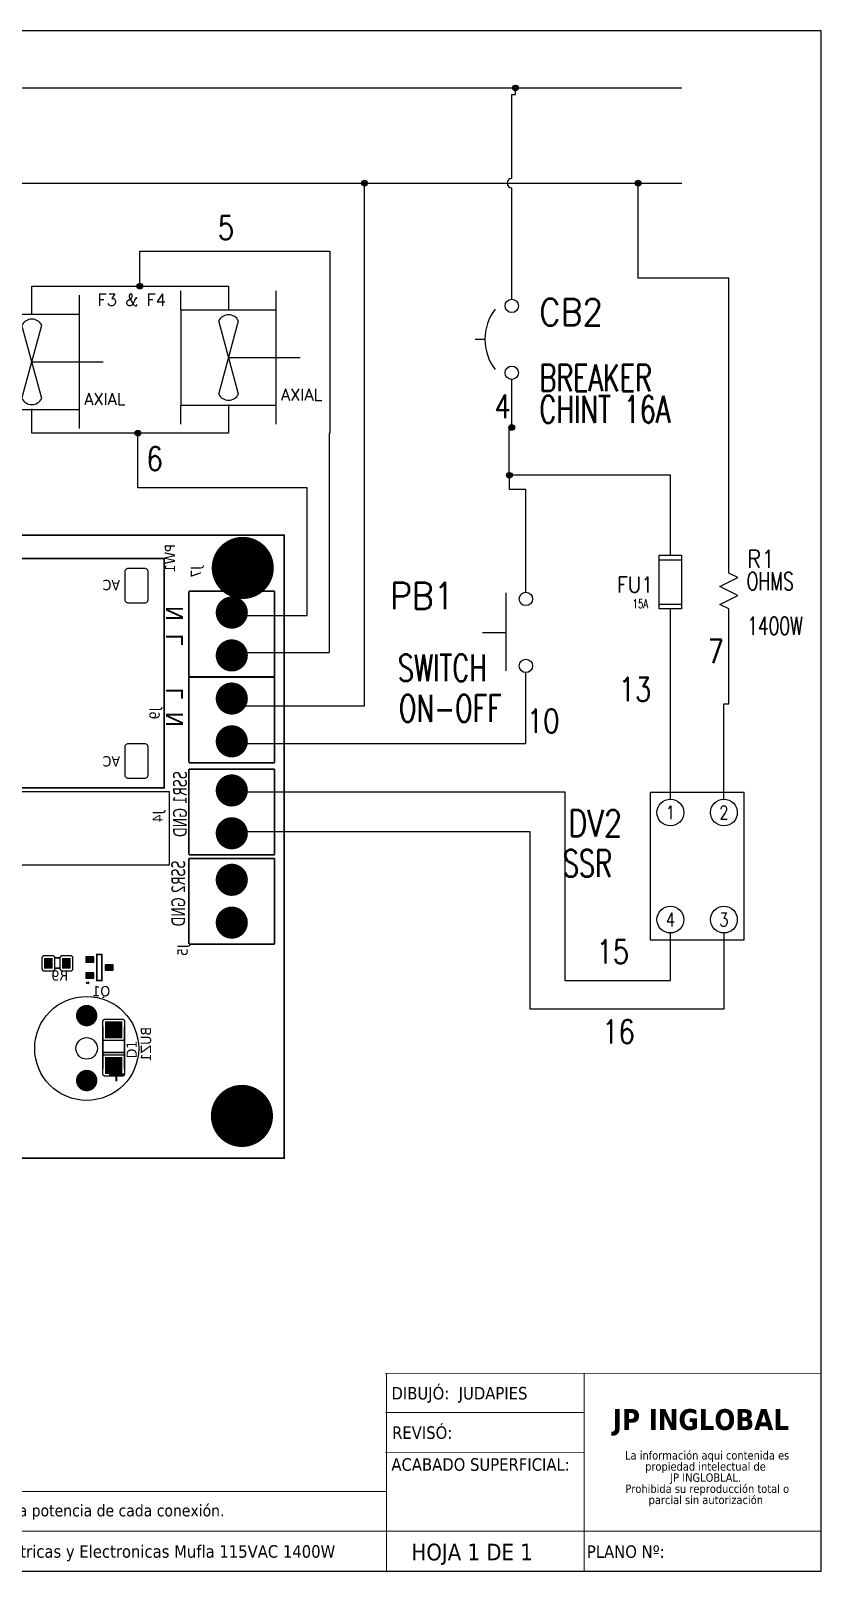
# Model space of a CAD drawing. Header units: millimetres. Extents: x 123.5 to 144.3, y 105.4 to 121.6.
# Drawn here: x 135.96 to 144.26, y 105.39 to 121.59 of the extents above; entities that cross this region are included whole.
import ezdxf
from ezdxf.enums import TextEntityAlignment as Align

# ---------------------------------------------------------------- set-up
doc = ezdxf.new("R2010")
doc.units = ezdxf.units.MM
doc.linetypes.add('CENTERX2', pattern=[20.32, 12.7, -2.54, 2.54, -2.54])
doc.linetypes.add('HIDDEN2', pattern=[0.1875, 0.125, -0.0625])
for name, color, linetype in [('BLK_12AWG', 7, 'Continuous'), ('CONTORNO', 179, 'Continuous'), ('DESC', 250, 'Continuous'), ('MISC', 7, 'Continuous'), ('SYMS', 7, 'Continuous'), ('TAGS', 250, 'Continuous'), ('TERMS', 250, 'Continuous'), ('WIREFIXED', 7, 'Continuous'), ('WIRES', 7, 'Continuous')]:
    doc.layers.add(name, color=color, linetype=linetype)
doc.layers.add('WIRENO', color=7, linetype='Continuous', true_color=0x000000)
doc.styles.add('SLDTEXTSTYLE0', font='tahoma.ttf')
doc.styles.add('SLDTEXTSTYLE1', font='')
doc.styles.get("Standard").update_dxf_attribs({"font": 'tahoma.ttf'})
doc.styles.add('WD', font='romans.shx')
doc.styles.get('SLDTEXTSTYLE1').set_extended_font_data('Tahoma', bold=True)

# ---------------------------------------------------------------- blocks, each defined once
blk = doc.blocks.new('SW_NOTE_2')
at = {"layer": 'CONTORNO', "color": 0, "char_height": 1.0583, "attachment_point": 2, "style": 'SLDTEXTSTYLE0'}
for s, insert in [('La información aqui contenida es ', (10.29, 1.34)), ('propiedad intelectual de', (10.08, -0.07)), ('JP INGLOBLAL.', (10.1, -1.48)), ('Prohibida su reproducción total o ', (10.3, -2.89)), ('parcial sin autorización', (10.12, -4.3))]:
    blk.add_mtext(s, dxfattribs=dict(at, insert=insert))
blk = doc.blocks.new('VDV1TF')
for p, q in [((-0.0938, 0.3438), (-0.0938, -0.3438)), ((0.3438, 0.3438), (-0.0938, 0.3438)), ((0.3438, -0.3438), (0.3438, 0.3438)), ((-0.0938, -0.3438), (0.3438, -0.3438))]:
    blk.add_line(p, q)
for centre in [(0, 0.25), (0.25, 0.25), (0, -0.25), (0.25, -0.25)]:
    blk.add_circle(centre, 0.0625)
at = {"style": 'WD', "width": 0.7}
for tag, p in [('INST', (0.1305, 0.5446)), ('LOC', (0.1305, 0.375)), ('RATING2', (0.125, -0.1562))]:
    blk.add_attdef(tag, text='', height=0.125, dxfattribs=at).set_placement(p, align=Align.CENTER)
at = {"style": 'WD', "flags": 1}
for tag, p in [('X2TERM02', (0, 0.3125)), ('X2TERM04', (0.25, 0.3125)), ('X4TERM02', (-0.0625, 0.25)), ('X1TERM04', (0.3125, 0.25)), ('X4TERM01', (-0.0625, -0.25)), ('X1TERM03', (0.3125, -0.25)), ('X8TERM01', (0, -0.3125)), ('X8TERM03', (0.25, -0.3125))]:
    blk.add_attdef(tag, p, '', height=0.0125, dxfattribs=at)
at = {"linetype": 'Continuous', "style": 'WD', "width": 0.8, "flags": 8}
for tag, p in [('TERM02', (0, 0.25)), ('TERM04', (0.25, 0.25)), ('TERM01', (0, -0.25)), ('TERM03', (0.25, -0.25))]:
    blk.add_attdef(tag, text='', height=0.0625, dxfattribs=at).set_placement(p, align=Align.MIDDLE)
at = {"style": 'WD'}
for tag, p, width in [('TAG1', (0.4219, 0.0774), 0.8), ('DESC1', (0.4219, -0.0789), 0.7), ('DESC2', (0.4219, -0.2351), 0.7), ('XREF', (0.4219, -0.3914), 0.7)]:
    blk.add_attdef(tag, p, '', height=0.125, dxfattribs=dict(at, width=width))
at = {"style": 'WD', "width": 0.7}
blk.add_attdef('RATING1', text='', height=0.125, dxfattribs=at).set_placement((0.125, 0.0625), align=Align.MIDDLE)
at = {"style": 'WD', "flags": 9}
blk.add_attdef('FAMILY', text='', height=0.01, dxfattribs=at).set_placement((0.1197, -0.0802), align=Align.CENTER)
at = {"linetype": 'Continuous', "style": 'WD', "flags": 9}
blk.add_attdef('ASSYCODE', text='', height=0.01, dxfattribs=at).set_placement((0.125, -0.1406), align=Align.CENTER)
at = {"linetype": 'Continuous', "style": 'WD', "flags": 1}
for tag, p in [('MFG', (0.125, -0.1096)), ('CAT', (0.125, -0.0907))]:
    blk.add_attdef(tag, text='', height=0.01, dxfattribs=at).set_placement(p, align=Align.MIDDLE)
blk = doc.blocks.new('VCB1')
at = {"linetype": 'HIDDEN2'}
blk.add_line((-0.1712, 0), (-0.125, 0), dxfattribs=at)
for centre in [(0, 0.1562), (0, -0.1562)]:
    blk.add_circle(centre, 0.0312)
blk.add_arc((0.1094, 0), 0.2344, 143.1301, 216.8699)
at = {"style": 'WD'}
for tag, p, width in [('INST', (0.2188, 0.3883), 0.7), ('LOC', (0.2188, 0.2188), 0.7), ('TAG1', (0.1269, 0.0644), 0.9), ('XREF', (0.1287, -0.09), 0.7), ('DESC1', (0.1287, -0.242), 0.7), ('DESC2', (0.1287, -0.3893), 0.7)]:
    blk.add_attdef(tag, p, '', height=0.125, dxfattribs=dict(at, width=width))
at = {"linetype": 'Continuous', "style": 'WD'}
for tag, height, flags, p in [('TERM01', 0.125, 8, (-0.055, 0.2066)), ('CAT', 0.01, 9, (-0.1421, -0.0731)), ('MFG', 0.01, 9, (-0.1421, -0.0881))]:
    blk.add_attdef(tag, text='', height=height, dxfattribs=dict(at, flags=flags)).set_placement(p, align=Align.RIGHT)
at = {"style": 'WD', "width": 0.7}
blk.add_attdef('RATING1', text='', height=0.125, dxfattribs=at).set_placement((-0.1875, 0.0625), align=Align.RIGHT)
at = {"color": 7, "style": 'WD', "flags": 1}
for tag, p in [('X2TERM01', (0, 0.1875)), ('X8TERM02', (0, -0.1875))]:
    blk.add_attdef(tag, p, '', height=0.0125, dxfattribs=at)
at = {"color": 7, "style": 'WD'}
for tag, p in [('X4LINK', (-0.25, 0)), ('X1LINK', (0, 0))]:
    blk.add_attdef(tag, p, '', height=0.01, dxfattribs=at)
at = {"style": 'WD', "flags": 9}
for tag, p in [('FAMILY', (-0.1421, -0.0365)), ('CONTACT', (-0.1288, -0.1291))]:
    blk.add_attdef(tag, text='', height=0.01, dxfattribs=at).set_placement(p, align=Align.RIGHT)
at = {"linetype": 'Continuous', "style": 'WD', "flags": 9}
blk.add_attdef('ASSYCODE', text='', height=0.01, dxfattribs=at).set_placement((-0.1533, -0.1061), align=Align.CENTER)
at = {"linetype": 'Continuous', "style": 'WD', "flags": 8}
blk.add_attdef('TERM02', text='', height=0.125, dxfattribs=at).set_placement((-0.0407, -0.2134), align=Align.TOP_RIGHT)
blk = doc.blocks.new('WDDOT')
for radius in [0.03, 0.0187, 0.00929]:
    blk.add_circle((0, 0), radius)
blk = doc.blocks.new('VRE1')
for p, q in [((0.062, 0.094), (0, 0.125)), ((-0.062, 0.031), (0.062, 0.094)), ((0.062, -0.031), (-0.062, 0.031)), ((-0.062, -0.094), (0.062, -0.031)), ((0, -0.125), (-0.062, -0.094))]:
    blk.add_line(p, q)
at = {"style": 'WD'}
for tag, p, width in [('INST', (0.219, 0.488), 0.7), ('LOC', (0.219, 0.318), 0.7), ('TAG1', (0.127, 0.162), 0.9), ('RATING1', (0.125, 0.006), 0.7), ('RATING2', (0.125, -0.151), 0.7), ('DESC1', (0.129, -0.307), 0.7), ('DESC2', (0.129, -0.463), 0.7)]:
    blk.add_attdef(tag, p, '', height=0.125, dxfattribs=dict(at, width=width))
at = {"linetype": 'Continuous', "style": 'WD', "flags": 8}
blk.add_attdef('TERM01', text='', height=0.125, dxfattribs=at).set_placement((-0.055, 0.144), align=Align.RIGHT)
at = {"style": 'WD', "flags": 9}
blk.add_attdef('FAMILY', (-0.184, 0.08), '', height=0.01, rotation=90, dxfattribs=at)
at = {"linetype": 'Continuous', "style": 'WD', "flags": 9}
for tag, p in [('CAT', (-0.139, 0.105)), ('MFG', (-0.12, 0.103)), ('ASSYCODE', (-0.094, 0.094))]:
    blk.add_attdef(tag, text='', height=0.01, rotation=90, dxfattribs=at).set_placement(p, align=Align.CENTER)
at = {"color": 7, "style": 'WD', "flags": 1}
for tag, p in [('X2TERM01', (0, 0.125)), ('X8TERM02', (0, -0.125))]:
    blk.add_attdef(tag, p, '', height=0.0125, dxfattribs=at)
at = {"linetype": 'Continuous', "style": 'WD', "flags": 8}
blk.add_attdef('TERM02', text='', height=0.125, dxfattribs=at).set_placement((-0.041, -0.151), align=Align.TOP_RIGHT)
blk = doc.blocks.new('WD_WNV')
at = {"style": 'WD', "flags": 1}
for tag, p in [('W01USER', (-0.0625, 0.0938)), ('W02USER', (-0.0625, 0.0859)), ('W03USER', (-0.0625, 0.0781)), ('W04USER', (-0.0625, 0.0703)), ('W05USER', (-0.0625, 0.0625)), ('W06USER', (-0.0625, 0.0547)), ('W07USER', (-0.0625, 0.0469)), ('W08USER', (-0.0625, 0.0391)), ('W09USER', (-0.0625, 0.0312)), ('W10USER', (-0.0625, 0.0234))]:
    blk.add_attdef(tag, text='', height=0.005, dxfattribs=at).set_placement(p, align=Align.CENTER)
at = {"linetype": 'Continuous', "style": 'WD', "width": 0.8}
blk.add_attdef('WIRENO', text='', height=0.125, dxfattribs=at).set_placement((-0.05, 0), align=Align.MIDDLE_RIGHT)
blk = doc.blocks.new('VFU1')
for p, q in [((-0.078, -0.188), (-0.078, 0.188)), ((-0.078, 0.188), (0.078, 0.188)), ((-0.078, 0.156), (0.078, 0.156)), ((0.078, 0.188), (0.078, -0.188)), ((-0.078, -0.156), (0.078, -0.156)), ((0.078, -0.188), (-0.078, -0.188))]:
    blk.add_line(p, q)
at = {"linetype": 'Continuous', "style": 'WD'}
for tag, height, flags, p in [('TERM01', 0.0625, 8, (-0.055, 0.207)), ('MFG', 0.01, 9, (-0.08, -0.088)), ('CAT', 0.01, 9, (-0.08, -0.073))]:
    blk.add_attdef(tag, text='', height=height, dxfattribs=dict(at, flags=flags)).set_placement(p, align=Align.RIGHT)
at = {"style": 'WD'}
for tag, p, height, width in [('INST', (0.281, 0.163), 0.0625, 0.7), ('LOC', (0.281, 0.078), 0.0625, 0.7), ('TAG1', (0.158, -0.061), 0.109, 0.9), ('DESC1', (0.281, -0.196), 0.0625, 0.7), ('DESC2', (0.281, -0.29), 0.0625, 0.7), ('DESC3', (0.281, -0.375), 0.0625, 0.7)]:
    blk.add_attdef(tag, p, '', height=height, dxfattribs=dict(at, width=width))
at = {"style": 'WD', "width": 0.7}
blk.add_attdef('RATING1', text='', height=0.0938, rotation=90, dxfattribs=at).set_placement((0, 0), align=Align.MIDDLE_CENTER)
at = {"color": 7, "style": 'WD', "flags": 1}
for tag, p in [('X2TERM01', (0, 0.188)), ('X8TERM02', (0, -0.188))]:
    blk.add_attdef(tag, p, '', height=0.0109, dxfattribs=at)
at = {"color": 7, "style": 'WD'}
for tag, p in [('X4LINK', (-0.125, 0)), ('X1LINK', (0.141, 0))]:
    blk.add_attdef(tag, p, '', height=0.01, dxfattribs=at)
at = {"linetype": 'Continuous', "style": 'WD', "flags": 9}
blk.add_attdef('ASSYCODE', text='', height=0.01, dxfattribs=at).set_placement((-0.098, -0.108), align=Align.CENTER)
at = {"style": 'WD', "flags": 9}
blk.add_attdef('FAMILY', text='', height=0.01, dxfattribs=at).set_placement((-0.08, -0.036), align=Align.RIGHT)
at = {"linetype": 'Continuous', "style": 'WD', "flags": 8}
blk.add_attdef('TERM02', text='', height=0.0625, dxfattribs=at).set_placement((-0.041, -0.213), align=Align.TOP_RIGHT)
blk = doc.blocks.new('RPAD')
blk.add_trace([(-0.5, -0.5), (-0.5, 0.5), (0.5, -0.5), (0.5, 0.5)])
blk = doc.blocks.new('EPAD')
at = {"const_width": 0.5}
blk.add_lwpolyline([(-0.25, 0, 1), (0.25, 0, 1)], format="xyb", close=True, dxfattribs=at)
blk = doc.blocks.new('isplay')
for points, const_width in [([(133.484, 113.302), (140.311, 113.302), (140.311, 117.666), (133.484, 117.666), (133.484, 113.302)], 0.012), ([(133.484, 113.302), (140.311, 113.302), (140.311, 117.666), (133.484, 117.666), (133.484, 113.302)], 0.012), ([(133.484, 113.302), (140.311, 113.302), (140.311, 117.666), (133.484, 117.666), (133.484, 113.302)], 0.012), ([(136.378, 115.895), (139.472, 115.895), (139.472, 117.501), (136.378, 117.501), (136.378, 115.895)], 0.012), ([(136.378, 115.895), (139.472, 115.895), (139.472, 117.501), (136.378, 117.501), (136.378, 115.895)], 0.012), ([(136.378, 115.895), (139.472, 115.895), (139.472, 117.501), (136.378, 117.501), (136.378, 115.895)], 0.012), ([(140.245, 117.273), (139.645, 117.273)], 0.012), ([(139.645, 116.673), (139.645, 117.273)], 0.012), ([(140.245, 117.273), (139.645, 117.273)], 0.012), ([(139.645, 116.673), (139.645, 117.273)], 0.012), ([(140.245, 117.273), (139.645, 117.273)], 0.012), ([(139.645, 116.673), (139.645, 117.273)], 0.012), ([(140.245, 116.673), (140.245, 117.273)], 0.012), ([(140.245, 116.673), (140.245, 117.273)], 0.012), ([(140.245, 116.673), (140.245, 117.273)], 0.012), ([(140.245, 116.673), (139.645, 116.673)], 0.012), ([(140.245, 116.673), (139.645, 116.673)], 0.012), ([(140.245, 116.673), (139.645, 116.673)], 0.012), ([(140.245, 116.671), (139.645, 116.671)], 0.012), ([(139.645, 116.071), (139.645, 116.671)], 0.012), ([(140.245, 116.671), (139.645, 116.671)], 0.012), ([(139.645, 116.071), (139.645, 116.671)], 0.012), ([(140.245, 116.671), (139.645, 116.671)], 0.012), ([(139.645, 116.071), (139.645, 116.671)], 0.012), ([(140.245, 116.071), (140.245, 116.671)], 0.012), ([(140.245, 116.071), (140.245, 116.671)], 0.012), ([(140.245, 116.071), (140.245, 116.671)], 0.012), ([(140.245, 116.071), (139.645, 116.071)], 0.012), ([(140.245, 116.071), (139.645, 116.071)], 0.012), ([(140.245, 116.071), (139.645, 116.071)], 0.012), ([(139.645, 116.027), (140.245, 116.027)], 0.012), ([(139.645, 116.027), (139.645, 115.427)], 0.012), ([(139.645, 116.027), (140.245, 116.027)], 0.012), ([(139.645, 116.027), (139.645, 115.427)], 0.012), ([(139.645, 116.027), (140.245, 116.027)], 0.012), ([(139.645, 116.027), (139.645, 115.427)], 0.012), ([(140.245, 116.027), (140.245, 115.427)], 0.012), ([(140.245, 116.027), (140.245, 115.427)], 0.012), ([(140.245, 116.027), (140.245, 115.427)], 0.012), ([(139.645, 115.427), (140.245, 115.427)], 0.012), ([(139.645, 115.427), (140.245, 115.427)], 0.012), ([(139.645, 115.427), (140.245, 115.427)], 0.012), ([(139.645, 115.401), (140.245, 115.401)], 0.012), ([(139.645, 115.401), (139.645, 114.801)], 0.012), ([(139.645, 115.401), (140.245, 115.401)], 0.012), ([(139.645, 115.401), (139.645, 114.801)], 0.012), ([(139.645, 115.401), (140.245, 115.401)], 0.012), ([(139.645, 115.401), (139.645, 114.801)], 0.012), ([(140.245, 115.401), (140.245, 114.801)], 0.012), ([(140.245, 115.401), (140.245, 114.801)], 0.012), ([(140.245, 115.401), (140.245, 114.801)], 0.012), ([(139.645, 114.801), (140.245, 114.801)], 0.012), ([(139.645, 114.801), (140.245, 114.801)], 0.012), ([(139.645, 114.801), (140.245, 114.801)], 0.012), ([(138.705, 114.704), (138.747, 114.704)], 0.012), ([(138.705, 114.704), (138.747, 114.704)], 0.012), ([(138.705, 114.704), (138.747, 114.704)], 0.012), ([(139.001, 114.728), (139.036, 114.728), (139.036, 114.545), (139.001, 114.545), (139.001, 114.728)], 0.0118), ([(139.001, 114.728), (139.036, 114.728), (139.036, 114.545), (139.001, 114.545), (139.001, 114.728)], 0.0118), ([(139.001, 114.728), (139.036, 114.728), (139.036, 114.545), (139.001, 114.545), (139.001, 114.728)], 0.0118), ([(138.705, 114.632), (138.745, 114.632)], 0.012), ([(138.705, 114.632), (138.745, 114.632)], 0.012), ([(138.705, 114.632), (138.745, 114.632)], 0.012), ([(139.043, 113.927), (139.043, 114.222)], 0.012), ([(139.043, 113.927), (139.043, 114.222)], 0.012), ([(139.043, 113.927), (139.043, 114.222)], 0.012), ([(139.193, 114.222), (139.193, 113.927)], 0.012), ([(139.193, 114.222), (139.193, 113.927)], 0.012), ([(139.193, 114.222), (139.193, 113.927)], 0.012), ([(139.193, 114.041), (139.043, 114.041)], 0.012), ([(139.193, 114.041), (139.043, 114.041)], 0.012), ([(139.193, 114.041), (139.043, 114.041)], 0.012)]:
    blk.add_lwpolyline(points, dxfattribs=dict(const_width=const_width))
for points in [[(139.221, 117.192), (139.335, 117.192), (139.34, 117.192), (139.345, 117.194), (139.349, 117.196), (139.353, 117.199), (139.356, 117.203), (139.358, 117.207), (139.36, 117.212), (139.36, 117.217), (139.36, 117.406), (139.36, 117.412), (139.358, 117.416), (139.356, 117.421), (139.353, 117.425), (139.349, 117.428), (139.345, 117.43), (139.34, 117.431), (139.335, 117.432), (139.221, 117.432), (139.215, 117.431), (139.211, 117.43), (139.206, 117.428), (139.202, 117.425), (139.199, 117.421), (139.197, 117.416), (139.196, 117.412), (139.195, 117.406), (139.195, 117.217), (139.196, 117.212), (139.197, 117.207), (139.199, 117.203), (139.202, 117.199), (139.206, 117.196), (139.211, 117.194), (139.215, 117.192), (139.221, 117.192)], [(139.221, 115.964), (139.335, 115.964), (139.34, 115.964), (139.345, 115.965), (139.349, 115.968), (139.353, 115.971), (139.356, 115.975), (139.358, 115.979), (139.36, 115.984), (139.36, 115.989), (139.36, 116.178), (139.36, 116.183), (139.358, 116.188), (139.356, 116.192), (139.353, 116.196), (139.349, 116.199), (139.345, 116.202), (139.34, 116.203), (139.335, 116.204), (139.221, 116.204), (139.215, 116.203), (139.211, 116.202), (139.206, 116.199), (139.202, 116.196), (139.199, 116.192), (139.197, 116.188), (139.196, 116.183), (139.195, 116.178), (139.195, 115.989), (139.196, 115.984), (139.197, 115.979), (139.199, 115.975), (139.202, 115.971), (139.206, 115.968), (139.211, 115.965), (139.215, 115.964), (139.221, 115.964)], [(138.631, 114.614), (138.691, 114.614), (138.693, 114.614), (138.694, 114.614), (138.696, 114.614), (138.697, 114.615), (138.699, 114.615), (138.7, 114.616), (138.701, 114.617), (138.702, 114.618), (138.703, 114.619), (138.704, 114.62), (138.705, 114.621), (138.705, 114.623), (138.706, 114.624), (138.706, 114.626), (138.706, 114.627), (138.706, 114.629), (138.706, 114.704), (138.706, 114.705), (138.706, 114.707), (138.706, 114.708), (138.705, 114.71), (138.705, 114.711), (138.704, 114.712), (138.703, 114.713), (138.702, 114.714), (138.701, 114.715), (138.7, 114.716), (138.699, 114.717), (138.697, 114.718), (138.696, 114.718), (138.694, 114.718), (138.693, 114.719), (138.691, 114.719), (138.631, 114.719), (138.63, 114.719), (138.628, 114.718), (138.627, 114.718), (138.625, 114.718), (138.624, 114.717), (138.623, 114.716), (138.622, 114.715), (138.621, 114.714), (138.62, 114.713), (138.619, 114.712), (138.618, 114.711), (138.618, 114.71), (138.617, 114.708), (138.617, 114.707), (138.616, 114.705), (138.616, 114.704), (138.616, 114.629), (138.616, 114.627), (138.617, 114.626), (138.617, 114.624), (138.618, 114.623), (138.618, 114.621), (138.619, 114.62), (138.62, 114.619), (138.621, 114.618), (138.622, 114.617), (138.623, 114.616), (138.624, 114.615), (138.625, 114.615), (138.627, 114.614), (138.628, 114.614), (138.63, 114.614), (138.631, 114.614)], [(138.757, 114.614), (138.817, 114.614), (138.819, 114.614), (138.82, 114.614), (138.822, 114.614), (138.823, 114.615), (138.825, 114.615), (138.826, 114.616), (138.827, 114.617), (138.828, 114.618), (138.829, 114.619), (138.83, 114.62), (138.831, 114.621), (138.831, 114.623), (138.832, 114.624), (138.832, 114.626), (138.832, 114.627), (138.832, 114.629), (138.832, 114.704), (138.832, 114.705), (138.832, 114.707), (138.832, 114.708), (138.831, 114.71), (138.831, 114.711), (138.83, 114.712), (138.829, 114.713), (138.828, 114.714), (138.827, 114.715), (138.826, 114.716), (138.825, 114.717), (138.823, 114.718), (138.822, 114.718), (138.82, 114.718), (138.819, 114.719), (138.817, 114.719), (138.757, 114.719), (138.756, 114.719), (138.754, 114.718), (138.753, 114.718), (138.751, 114.718), (138.75, 114.717), (138.749, 114.716), (138.748, 114.715), (138.747, 114.714), (138.746, 114.713), (138.745, 114.712), (138.744, 114.711), (138.744, 114.71), (138.743, 114.708), (138.743, 114.707), (138.742, 114.705), (138.742, 114.704), (138.742, 114.629), (138.742, 114.627), (138.743, 114.626), (138.743, 114.624), (138.744, 114.623), (138.744, 114.621), (138.745, 114.62), (138.746, 114.619), (138.747, 114.618), (138.748, 114.617), (138.749, 114.616), (138.75, 114.615), (138.751, 114.615), (138.753, 114.614), (138.754, 114.614), (138.756, 114.614), (138.757, 114.614)], [(138.923, 114.711), (138.923, 114.675), (138.979, 114.675), (138.979, 114.711), (138.923, 114.711)], [(138.923, 114.599), (138.923, 114.563), (138.979, 114.563), (138.979, 114.599), (138.923, 114.599)], [(139.059, 114.655), (139.059, 114.619), (139.114, 114.619), (139.114, 114.655), (139.059, 114.655)], [(139.193, 114.26), (139.193, 114.14), (139.193, 114.138), (139.193, 114.137), (139.192, 114.135), (139.192, 114.134), (139.191, 114.132), (139.191, 114.131), (139.19, 114.13), (139.189, 114.129), (139.188, 114.128), (139.187, 114.127), (139.185, 114.126), (139.184, 114.126), (139.183, 114.125), (139.181, 114.125), (139.18, 114.125), (139.178, 114.125), (139.058, 114.125), (139.057, 114.125), (139.055, 114.125), (139.054, 114.125), (139.052, 114.126), (139.051, 114.126), (139.05, 114.127), (139.048, 114.128), (139.047, 114.129), (139.046, 114.13), (139.046, 114.131), (139.045, 114.132), (139.044, 114.134), (139.044, 114.135), (139.043, 114.137), (139.043, 114.138), (139.043, 114.14), (139.043, 114.26), (139.043, 114.261), (139.043, 114.263), (139.044, 114.264), (139.044, 114.266), (139.045, 114.267), (139.046, 114.268), (139.046, 114.269), (139.047, 114.27), (139.048, 114.271), (139.05, 114.272), (139.051, 114.273), (139.052, 114.274), (139.054, 114.274), (139.055, 114.274), (139.057, 114.275), (139.058, 114.275), (139.178, 114.275), (139.18, 114.275), (139.181, 114.274), (139.183, 114.274), (139.184, 114.274), (139.185, 114.273), (139.187, 114.272), (139.188, 114.271), (139.189, 114.27), (139.19, 114.269), (139.191, 114.268), (139.191, 114.267), (139.192, 114.266), (139.192, 114.264), (139.193, 114.263), (139.193, 114.261), (139.193, 114.26)], [(139.193, 114.011), (139.193, 113.891), (139.193, 113.889), (139.193, 113.888), (139.192, 113.886), (139.192, 113.885), (139.191, 113.883), (139.191, 113.882), (139.19, 113.881), (139.189, 113.88), (139.188, 113.879), (139.187, 113.878), (139.185, 113.877), (139.184, 113.877), (139.183, 113.876), (139.181, 113.876), (139.18, 113.876), (139.178, 113.876), (139.058, 113.876), (139.057, 113.876), (139.055, 113.876), (139.054, 113.876), (139.052, 113.877), (139.051, 113.877), (139.05, 113.878), (139.048, 113.879), (139.047, 113.88), (139.046, 113.881), (139.046, 113.882), (139.045, 113.883), (139.044, 113.885), (139.044, 113.886), (139.043, 113.888), (139.043, 113.889), (139.043, 113.891), (139.043, 114.011), (139.043, 114.012), (139.043, 114.014), (139.044, 114.015), (139.044, 114.017), (139.045, 114.018), (139.046, 114.019), (139.046, 114.02), (139.047, 114.021), (139.048, 114.022), (139.05, 114.023), (139.051, 114.024), (139.052, 114.025), (139.054, 114.025), (139.055, 114.025), (139.057, 114.026), (139.058, 114.026), (139.178, 114.026), (139.18, 114.026), (139.181, 114.025), (139.183, 114.025), (139.184, 114.025), (139.185, 114.024), (139.187, 114.023), (139.188, 114.022), (139.189, 114.021), (139.19, 114.02), (139.191, 114.019), (139.191, 114.018), (139.192, 114.017), (139.192, 114.015), (139.193, 114.014), (139.193, 114.012), (139.193, 114.011)]]:
    blk.add_lwpolyline(points, close=True)
blk.add_lwpolyline([(139.507, 115.353), (137.59, 115.353), (137.59, 115.869), (139.507, 115.869), (139.507, 115.353)])
for centre, radius in [((140.015, 117.434), 0.0886), ((140.015, 117.434), 0.0886), ((140.015, 117.434), 0.0886), ((138.936, 114.53), 0.00738), ((138.936, 114.53), 0.00738), ((138.936, 114.53), 0.00738), ((138.929, 114.07), 0.364), ((138.929, 114.07), 0.364), ((138.929, 114.07), 0.364), ((138.929, 114.07), 0.0756), ((138.929, 114.07), 0.0756), ((138.929, 114.07), 0.0756), ((140.015, 113.596), 0.0886), ((140.015, 113.596), 0.0886), ((140.015, 113.596), 0.0886)]:
    blk.add_circle(centre, radius)
at = {"zscale": 1.5}
for p, xscale, yscale in [((140.022, 117.436), 0.4349999999999999, 0.4349999999999999), ((139.945, 117.123), 0.225, 0.225), ((139.945, 116.823), 0.225, 0.225), ((139.945, 116.521), 0.225, 0.225), ((139.945, 116.221), 0.225, 0.225), ((139.945, 115.877), 0.225, 0.225), ((139.945, 115.577), 0.225, 0.225), ((139.945, 115.251), 0.225, 0.225), ((139.945, 114.951), 0.225, 0.225), ((138.929, 114.3), 0.15, 0.15), ((138.929, 113.845), 0.15, 0.15), ((140.016, 113.597), 0.4349999999999999, 0.4349999999999999)]:
    blk.add_blockref('EPAD', p, dxfattribs=dict(at, xscale=xscale, yscale=yscale))
for p, xscale, yscale, rotation in [((138.661, 114.666), 0.06, 0.07500000000000001, 180), ((138.787, 114.666), 0.06, 0.07500000000000001, 180), ((138.951, 114.693), 0.036, 0.05549999999999999, 90), ((138.951, 114.581), 0.036, 0.05549999999999999, 90), ((139.087, 114.637), 0.036, 0.05549999999999999, 90), ((139.118, 114.2), 0.12, 0.12, 270), ((139.118, 113.951), 0.12, 0.12, 270)]:
    blk.add_blockref('RPAD', p, dxfattribs=dict(at, xscale=xscale, yscale=yscale, rotation=rotation))
at = {"text_generation_flag": 2}
for s, height, rotation, width, p in [('PW1', 0.072, 90, 1.041667, (139.548, 117.602)), ('PW1', 0.072, 90, 1.041667, (139.548, 117.602)), ('PW1', 0.072, 90, 1.041667, (139.548, 117.602)), ('J7', 0.072, 90, 1.041667, (139.73, 117.449)), ('J7', 0.072, 90, 1.041667, (139.73, 117.449)), ('J7', 0.072, 90, 1.041667, (139.73, 117.449)), ('J9', 0.072, 90, 1.041667, (139.44, 116.457)), ('J9', 0.072, 90, 1.041667, (139.44, 116.457)), ('J9', 0.072, 90, 1.041667, (139.44, 116.457)), ('SSR1 GND', 0.096, 90, 0.78125, (139.63, 116.012)), ('SSR1 GND', 0.096, 90, 0.78125, (139.63, 116.012)), ('SSR1 GND', 0.096, 90, 0.78125, (139.63, 116.012)), ('J4', 0.072, 90, 1.041667, (139.462, 115.735)), ('J4', 0.072, 90, 1.041667, (139.462, 115.735)), ('J4', 0.072, 90, 1.041667, (139.462, 115.735)), ('SSR2 GND', 0.096, 90, 0.78125, (139.618, 115.386)), ('SSR2 GND', 0.096, 90, 0.78125, (139.618, 115.386)), ('SSR2 GND', 0.096, 90, 0.78125, (139.618, 115.386)), ('J5', 0.072, 90, 1.041667, (139.636, 114.798)), ('J5', 0.072, 90, 1.041667, (139.636, 114.798)), ('J5', 0.072, 90, 1.041667, (139.636, 114.798)), ('BUZ1', 0.072, 90, 1.041667, (139.38, 114.22)), ('BUZ1', 0.072, 90, 1.041667, (139.38, 114.22)), ('BUZ1', 0.072, 90, 1.041667, (139.38, 114.22)), ('+', 0.12, 270, 1.125, (139.086, 113.822)), ('+', 0.12, 270, 1.125, (139.086, 113.822)), ('+', 0.12, 270, 1.125, (139.086, 113.822))]:
    blk.add_text(s, height=height, rotation=rotation, dxfattribs=dict(at, width=width)).set_placement(p)
at = {"width": 1.041667}
for s, rotation, p in [('AC', 180, (139.163, 117.352)), ('AC', 180, (139.163, 117.352)), ('AC', 180, (139.163, 117.352)), ('AC', 180, (139.163, 116.117)), ('AC', 180, (139.163, 116.117)), ('AC', 180, (139.163, 116.117)), ('D1', 90, (139.28, 114)), ('D1', 90, (139.28, 114)), ('D1', 90, (139.28, 114))]:
    blk.add_text(s, height=0.072, rotation=rotation, dxfattribs=at).set_placement(p)
at = {"text_generation_flag": 2}
for s, p in [('N  L', (139.604, 117.17)), ('N  L', (139.604, 117.17)), ('N  L', (139.604, 117.17)), ('L  N', (139.604, 116.597)), ('L  N', (139.604, 116.597)), ('L  N', (139.604, 116.597))]:
    blk.add_text(s, height=0.12, rotation=90, dxfattribs=at).set_placement(p)
at = {"text_generation_flag": 2, "width": 1.041667}
for s, p in [('R9', (138.799, 114.545)), ('R9', (138.799, 114.545)), ('R9', (138.799, 114.545)), ('Q1', (139.094, 114.435)), ('Q1', (139.094, 114.435)), ('Q1', (139.094, 114.435))]:
    blk.add_text(s, height=0.072, dxfattribs=at).set_placement(p)
blk = doc.blocks.new('VPB11')
for p, q in [((-0.0938, 0.1849), (-0.0938, -0.1801)), ((-0.2022, 0), (-0.0938, 0))]:
    blk.add_line(p, q)
for centre in [(0, 0.1562), (0, -0.1562)]:
    blk.add_circle(centre, 0.0312)
at = {"style": 'WD'}
for tag, p, width in [('INST', (0.1269, 0.3902), 0.7), ('LOC', (0.1269, 0.2206), 0.7), ('TAG1', (0.1269, 0.0644), 0.9), ('XREF', (0.1287, -0.09), 0.7), ('DESC1', (0.1287, -0.242), 0.7), ('DESC2', (0.1287, -0.3982), 0.7)]:
    blk.add_attdef(tag, p, '', height=0.125, dxfattribs=dict(at, width=width))
at = {"linetype": 'Continuous', "style": 'WD'}
for tag, height, flags, p in [('TERM01', 0.125, 8, (-0.055, 0.2223)), ('CAT', 0.01, 9, (-0.1421, -0.0731)), ('MFG', 0.01, 9, (-0.1421, -0.0881))]:
    blk.add_attdef(tag, text='', height=height, dxfattribs=dict(at, flags=flags)).set_placement(p, align=Align.RIGHT)
at = {"color": 7, "style": 'WD', "flags": 1}
for tag, p in [('X2TERM01', (0, 0.1875)), ('X8TERM02', (0, -0.1875))]:
    blk.add_attdef(tag, p, '', height=0.0125, dxfattribs=at)
at = {"color": 7, "style": 'WD'}
for tag, p in [('X4LINK', (-0.2656, 0)), ('X1LINK', (0, 0))]:
    blk.add_attdef(tag, p, '', height=0.01, dxfattribs=at)
at = {"style": 'WD'}
for tag, flags, p in [('CONTACT', 1, (-0.1421, -0.0531)), ('FAMILY', 9, (-0.1421, -0.0365))]:
    blk.add_attdef(tag, text='', height=0.01, dxfattribs=dict(at, flags=flags)).set_placement(p, align=Align.RIGHT)
at = {"linetype": 'Continuous', "style": 'WD', "flags": 9}
blk.add_attdef('ASSYCODE', text='', height=0.01, dxfattribs=at).set_placement((-0.1551, -0.1064), align=Align.CENTER)
at = {"linetype": 'Continuous', "style": 'WD', "flags": 8}
blk.add_attdef('TERM02', text='', height=0.125, dxfattribs=at).set_placement((-0.0407, -0.2291), align=Align.TOP_RIGHT)
blk = doc.blocks.new('HM1_AXIAL_FLOW_FAN1')
for p, q in [((-0.5, 0.5), (-0.5, 0.7)), ((0.5, 0.5), (0.5, 0.7)), ((-0.5, 0.5), (0.5, 0.5)), ((-0.5, 0.5), (-0.5, -0.5)), ((0.5, -0.5), (0.5, 0.5)), ((-0.104, -0.386), (0.104, 0.386)), ((0.104, -0.386), (-0.104, 0.386)), ((0, 0), (0.75, 0)), ((-0.5, -0.5), (0.5, -0.5)), ((-0.5, -0.7), (-0.5, -0.5)), ((0.5, -0.7), (0.5, -0.5))]:
    blk.add_line(p, q)
for centre, start, end in [((0, 0.333), 27.1247, 152.8753), ((0, -0.333), 207.1247, 332.8753)]:
    blk.add_arc(centre, 0.116, start, end)
at = {"style": 'WD'}
for tag, height, p in [('INST', 0.125, (-0.658, 0.914)), ('LOC', 0.125, (-0.66, 0.738)), ('TAG1', 0.125, (-0.658, 0.544)), ('TERM01', 0.0625, (-0.51, 0.016))]:
    blk.add_attdef(tag, text='', height=height, dxfattribs=at).set_placement(p, align=Align.RIGHT)
for tag, p, height in [('X2TERM04', (0, 0.5), 0.005), ('TERM04', (0.009, 0.51), 0.0625), ('X4TERM01', (-0.5, 0), 0.01), ('X1TERM03', (0.5, 0), 0.005), ('TERM03', (0.511, 0.012), 0.0625), ('RATING1', (0.549, -0.237), 0.125), ('DESC1', (0.549, -0.453), 0.125), ('X8TERM02', (0, -0.5), 0.005), ('TERM02', (0.002, -0.573), 0.0625), ('DESC2', (0.549, -0.637), 0.125), ('DESC3', (0.549, -0.827), 0.125), ('WDTAGALT', (0.569, -1.005), 0.125)]:
    blk.add_attdef(tag, p, '', height=height, dxfattribs=at)
blk.add_attdef('XREF', text='', height=0.0625, rotation=0.0625, dxfattribs=at).set_placement((0.726, 0.558), align=Align.TOP_CENTER)
at = {"style": 'WD', "flags": 1}
for tag, p in [('FAMILY', (-0.587, -0.278)), ('CAT', (-0.587, -0.322)), ('MFG', (-0.585, -0.353)), ('WDTYPE', (-0.572, -0.419)), ('ASSYCODE', (-0.557, -0.383))]:
    blk.add_attdef(tag, text='', height=0.01, dxfattribs=at).set_placement(p, align=Align.CENTER)
blk = doc.blocks.new('WD_WNH')
at = {"linetype": 'Continuous', "style": 'WD', "width": 0.8}
blk.add_attdef('WIRENO', text='', height=0.125, dxfattribs=at).set_placement((0, 0.0625), align=Align.CENTER)
at = {"style": 'WD', "flags": 1}
for tag, p in [('W01USER', (0, 0.0781)), ('W02USER', (0, 0.0703)), ('W03USER', (0, 0.0625)), ('W04USER', (0, 0.0547)), ('W05USER', (0, 0.0469)), ('W06USER', (0, 0.0391)), ('W07USER', (0, 0.0312)), ('W08USER', (0, 0.0234)), ('W09USER', (0, 0.0156)), ('W10USER', (0, 0.0078))]:
    blk.add_attdef(tag, text='', height=0.005, dxfattribs=at).set_placement(p, align=Align.CENTER)

msp = doc.modelspace()

# ---------------------------------------------------------------- linework, layer by layer
at = {"color": 7, "linetype": 'Continuous'}
for p, q in [((144.256, 121.59), (123.506, 121.59)), ((144.256, 105.405), (144.256, 121.59)), ((123.506, 105.405), (144.256, 105.405))]:
    msp.add_line(p, q, dxfattribs=at)
at = {"color": 7, "linetype": 'CENTERX2', "lineweight": 0}
for p in [(144.256, 108.823), (133.462, 105.405)]:
    msp.add_line(p, (144.256, 105.405), dxfattribs=at)
at = {"color": 7, "linetype": 'Continuous', "lineweight": 0}
for p, q in [((144.256, 107.486), (139.681, 107.481)), ((139.691, 107.486), (139.691, 105.394)), ((141.766, 107.486), (141.766, 105.397)), ((141.766, 107.071), (139.681, 107.073)), ((141.766, 106.656), (139.681, 106.653)), ((139.691, 106.241), (133.465, 106.241)), ((144.256, 105.826), (133.465, 105.826))]:
    msp.add_line(p, q, dxfattribs=at)
at = {"layer": 'BLK_12AWG'}
for p, q in [((132.774, 120.99), (142.793, 120.99)), ((141.044, 120.921), (141.044, 120.99)), ((141.006, 120.04), (141.006, 120.921)), ((141.006, 120.921), (141.044, 120.921)), ((132.989, 119.99), (142.793, 119.99)), ((139.46, 114.497), (139.46, 119.99)), ((141.006, 118.771), (141.006, 119.94)), ((142.334, 118.992), (142.334, 119.99)), ((143.286, 118.992), (142.334, 118.992)), ((143.286, 115.892), (143.286, 118.992)), ((138.043, 114.497), (139.46, 114.497))]:
    msp.add_line(p, q, dxfattribs=at)
msp.add_arc((141.006, 119.99), 0.05, 90, 270, dxfattribs=at)
at = {"layer": 'WIRES'}
for p, q in [((137.1, 118.908), (137.1, 119.276)), ((137.1, 119.276), (139.095, 119.276)), ((139.095, 119.276), (139.095, 117.364)), ((135.966, 118.612), (135.966, 118.908)), ((135.966, 118.908), (138.032, 118.908)), ((138.032, 118.908), (138.032, 118.658)), ((141.006, 117.423), (141.006, 117.927)), ((135.966, 117.362), (135.966, 117.612)), ((138.032, 117.658), (138.032, 117.362)), ((140.979, 116.92), (140.979, 117.423)), ((140.979, 117.423), (141.006, 117.423)), ((138.032, 117.362), (135.966, 117.362)), ((137.08, 116.79), (137.08, 117.362)), ((139.095, 117.364), (139.087, 117.364)), ((139.087, 117.364), (139.087, 115.053)), ((138.858, 116.79), (137.08, 116.79)), ((138.858, 115.448), (138.858, 116.79)), ((142.672, 116.92), (140.979, 116.92)), ((140.981, 116.771), (140.981, 116.92)), ((142.672, 116.081), (142.672, 116.92)), ((141.154, 116.771), (140.981, 116.771)), ((141.154, 115.691), (141.154, 116.771)), ((142.672, 113.517), (142.672, 115.518)), ((143.286, 114.517), (143.286, 115.517)), ((138.166, 115.448), (138.858, 115.448)), ((139.087, 115.053), (138.087, 115.053)), ((141.154, 114.103), (141.154, 114.848)), ((143.234, 113.517), (143.234, 114.517)), ((143.234, 114.517), (143.286, 114.517)), ((138.105, 114.103), (141.154, 114.103)), ((138.17, 113.595), (141.563, 113.595)), ((141.563, 113.595), (141.563, 111.61)), ((141.201, 113.174), (138.05, 113.174)), ((141.201, 111.309), (141.201, 113.174)), ((142.672, 111.61), (142.672, 112.111)), ((143.234, 112.111), (143.234, 111.309)), ((141.563, 111.61), (142.672, 111.61)), ((143.234, 111.309), (141.201, 111.309))]:
    msp.add_line(p, q, dxfattribs=at)

# ---------------------------------------------------------------- block references
at = {"layer": 'CONTORNO', "color": 7, "xscale": 0.083, "yscale": 0.083, "zscale": 0.083}
msp.add_blockref('SW_NOTE_2', (142.204, 106.555), dxfattribs=at)
at = {"layer": 'DESC', "xscale": 1.5, "yscale": 1.5, "zscale": 1.5}
msp.add_blockref('isplay', (-71.852, -60.207), dxfattribs=at)
at = {"layer": 'SYMS'}
for p in [(141.044, 120.99), (139.46, 119.99), (142.334, 119.99), (137.1, 118.908), (141.006, 117.423), (137.08, 117.362), (140.981, 116.92)]:
    msp.add_blockref('WDDOT', p, dxfattribs=at)
ref = msp.add_blockref('HM1_AXIAL_FLOW_FAN1', (135.966, 118.112), dxfattribs=at)
ref.add_attrib('TAG1', 'F1 & F2', dxfattribs={"layer": 'TAGS', "height": 0.125, "style": 'WD'}).set_placement((135.308, 118.656), align=Align.RIGHT)
ref.add_attrib('DESC1', 'AXIAL', (136.515, 117.659), dxfattribs={"layer": 'DESC', "height": 0.125, "style": 'WD'})
ref.add_attrib('X8TERM02', '6', (135.966, 117.612), dxfattribs={"layer": 'MISC', "height": 0.005, "style": 'WD'})
ref.add_attrib('X2TERM04', '5', (135.966, 118.612), dxfattribs={"layer": 'MISC', "height": 0.005, "style": 'WD'})
ref = msp.add_blockref('HM1_AXIAL_FLOW_FAN1', (138.032, 118.158), dxfattribs=at)
ref.add_attrib('TAG1', 'F3 & F4', dxfattribs={"layer": 'TAGS', "height": 0.125, "style": 'WD'}).set_placement((137.374, 118.702), align=Align.RIGHT)
ref.add_attrib('DESC1', 'AXIAL', (138.581, 117.705), dxfattribs={"layer": 'DESC', "height": 0.125, "style": 'WD'})
ref.add_attrib('X8TERM02', '6', (138.032, 117.658), dxfattribs={"layer": 'MISC', "height": 0.005, "style": 'WD'})
ref.add_attrib('X2TERM04', '5', (138.032, 118.658), dxfattribs={"layer": 'MISC', "height": 0.005, "style": 'WD'})
ref = msp.add_blockref('VCB1', (141.006, 118.349), dxfattribs=dict(at, xscale=2.25, yscale=2.25, zscale=2.25))
ref.add_attrib('DESC2', 'CHINT 16A', (141.296, 117.473), dxfattribs={"layer": 'DESC', "height": 0.2812, "style": 'WD', "width": 0.7})
ref.add_attrib('DESC1', 'BREAKER', (141.296, 117.804), dxfattribs={"layer": 'DESC', "height": 0.2812, "style": 'WD', "width": 0.7})
ref.add_attrib('TAG1', 'CB2', (141.292, 118.494), dxfattribs={"layer": 'TAGS', "height": 0.2813, "style": 'WD', "width": 0.9})
ref = msp.add_blockref('VRE1', (143.286, 115.705), dxfattribs=dict(at, xscale=1.5, yscale=1.5, zscale=1.5))
ref.add_attrib('RATING1', 'OHMS', (143.473, 115.713), dxfattribs={"layer": 'MISC', "height": 0.1875, "style": 'WD', "width": 0.7})
ref.add_attrib('DESC1', '1400W', (143.479, 115.244), dxfattribs={"layer": 'DESC', "height": 0.1875, "style": 'WD', "width": 0.7})
ref.add_attrib('TAG1', 'R1', (143.476, 115.947), dxfattribs={"layer": 'TAGS', "height": 0.1875, "style": 'WD', "width": 0.9})
ref = msp.add_blockref('VFU1', (142.672, 115.799), dxfattribs=dict(at, xscale=1.5, yscale=1.5, zscale=1.5))
ref.add_attrib('DESC1', '15A', (142.276, 115.523), dxfattribs={"layer": 'DESC', "height": 0.0938, "style": 'WD', "width": 0.7})
ref.add_attrib('TAG1', 'FU1', (142.111, 115.688), dxfattribs={"layer": 'TAGS', "height": 0.1641, "style": 'WD', "width": 0.9})
ref = msp.add_blockref('VPB11', (141.154, 115.269), dxfattribs=dict(at, xscale=2.25, yscale=2.25, zscale=2.25))
ref.add_attrib('DESC2', 'ON-OFF', (139.82, 114.331), dxfattribs={"layer": 'DESC', "height": 0.2812, "style": 'WD', "width": 0.7})
ref.add_attrib('DESC1', 'SWITCH', (139.808, 114.757), dxfattribs={"layer": 'DESC', "height": 0.2812, "style": 'WD', "width": 0.7})
ref.add_attrib('TAG1', 'PB1', (139.729, 115.513), dxfattribs={"layer": 'TAGS', "height": 0.2812, "style": 'WD', "width": 0.9})
ref = msp.add_blockref('VDV1TF', (142.672, 112.814), dxfattribs=dict(at, xscale=2.25, yscale=2.25, zscale=2.25))
ref.add_attrib('DESC1', 'SSR', (141.543, 112.702), dxfattribs={"layer": 'DESC', "height": 0.2812, "style": 'WD', "width": 0.7})
ref.add_attrib('TAG1', 'DV2', (141.597, 113.124), dxfattribs={"layer": 'TAGS', "height": 0.2812, "style": 'WD', "width": 0.8})
ref.add_attrib('TERM03', '3', dxfattribs={"layer": 'TERMS', "linetype": 'Continuous', "height": 0.141, "style": 'WD', "width": 0.8, "flags": 8}).set_placement((143.234, 112.251), align=Align.MIDDLE)
ref.add_attrib('TERM04', '2', dxfattribs={"layer": 'TERMS', "linetype": 'Continuous', "height": 0.141, "style": 'WD', "width": 0.8, "flags": 8}).set_placement((143.234, 113.376), align=Align.MIDDLE)
ref.add_attrib('TERM02', '1', dxfattribs={"layer": 'TERMS', "linetype": 'Continuous', "height": 0.141, "style": 'WD', "width": 0.8, "flags": 8}).set_placement((142.672, 113.376), align=Align.MIDDLE)
ref.add_attrib('TERM01', '4', dxfattribs={"layer": 'TERMS', "linetype": 'Continuous', "height": 0.141, "style": 'WD', "width": 0.8, "flags": 8}).set_placement((142.672, 112.251), align=Align.MIDDLE)
at = {"layer": 'WIREFIXED'}
ref = msp.add_blockref('WD_WNH', (138.005, 119.273), dxfattribs=dict(at, xscale=2, yscale=2, zscale=2))
ref.add_attrib('WIRENOF', '5', dxfattribs={"linetype": 'Continuous', "height": 0.25, "style": 'WD', "width": 0.8}).set_placement((138.005, 119.398), align=Align.CENTER)
ref = msp.add_blockref('WD_WNV', (137.441, 117.094), dxfattribs=dict(at, xscale=2, yscale=2, zscale=2))
ref.add_attrib('WIRENOF', '6', dxfattribs={"linetype": 'Continuous', "height": 0.25, "style": 'WD', "width": 0.8}).set_placement((137.341, 117.094), align=Align.MIDDLE_RIGHT)
ref = msp.add_blockref('WD_WNV', (142.572, 114.672), dxfattribs=dict(at, xscale=2, yscale=2, zscale=2))
ref.add_attrib('WIRENOF', '13', dxfattribs={"linetype": 'Continuous', "height": 0.25, "style": 'WD', "width": 0.8}).set_placement((142.472, 114.672), align=Align.MIDDLE_RIGHT)
ref = msp.add_blockref('WD_WNV', (141.607, 114.339), dxfattribs=dict(at, xscale=2, yscale=2, zscale=2))
ref.add_attrib('WIRENOF', '10', dxfattribs={"linetype": 'Continuous', "height": 0.25, "style": 'WD', "width": 0.8}).set_placement((141.507, 114.339), align=Align.MIDDLE_RIGHT)
at = {"layer": 'WIRENO'}
ref = msp.add_blockref('WD_WNV', (141.095, 117.645), dxfattribs=dict(at, xscale=2, yscale=2, zscale=2))
ref.add_attrib('WIRENO', '4', dxfattribs={"linetype": 'Continuous', "height": 0.25, "style": 'WD', "width": 0.8}).set_placement((140.995, 117.645), align=Align.MIDDLE_RIGHT)
ref = msp.add_blockref('WD_WNV', (143.391, 115.075), dxfattribs=dict(at, xscale=2, yscale=2, zscale=2))
ref.add_attrib('WIRENO', '7', dxfattribs={"linetype": 'Continuous', "height": 0.25, "style": 'WD', "width": 0.8}).set_placement((143.234, 115.071), align=Align.MIDDLE_RIGHT)
ref = msp.add_blockref('WD_WNV', (142.521, 112.039), dxfattribs=dict(at, xscale=2, yscale=2, zscale=2))
ref.add_attrib('WIRENO', '15', dxfattribs={"linetype": 'Continuous', "height": 0.25, "style": 'WD', "width": 0.8}).set_placement((142.239, 111.915), align=Align.MIDDLE_RIGHT)
ref = msp.add_blockref('WD_WNV', (142.026, 111.158), dxfattribs=dict(at, xscale=2, yscale=2, zscale=2))
ref.add_attrib('WIRENO', '16', dxfattribs={"linetype": 'Continuous', "height": 0.25, "style": 'WD', "width": 0.8}).set_placement((142.299, 111.073), align=Align.MIDDLE_RIGHT)

# ---------------------------------------------------------------- texts
at = {"color": 7, "linetype": 'Continuous', "lineweight": 0, "attachment_point": 1, "style": 'SLDTEXTSTYLE0'}
for s, insert, char_height in [('REVISÓ:', (139.749, 106.927), 0.1318), ('MATERIAL: Cablear de acuerdo a potencia de cada conexión.', (133.505, 106.105), 0.1245), ('\\pi-0.39529,l0.52705,t1.0541;NOMBRE:^IConexiones Electricas y Electronicas Mufla 115VAC 1400W', (133.515, 105.678), 0.13176), ('HOJA 1 DE 1', (139.953, 105.694), 0.17568), ('PLANO Nº:', (141.795, 105.676), 0.1318)]:
    msp.add_mtext(s, dxfattribs=dict(at, insert=insert, char_height=char_height))
at = {"layer": 'CONTORNO', "color": 7, "char_height": 0.13176, "attachment_point": 1, "style": 'SLDTEXTSTYLE0'}
for s, insert in [('DIBUJÓ:  JUDAPIES', (139.743, 107.341)), ('ACABADO SUPERFICIAL:', (139.742, 106.592))]:
    msp.add_mtext(s, dxfattribs=dict(at, insert=insert))
at = {"layer": 'CONTORNO', "insert": (142.067, 107.108), "char_height": 0.2196, "attachment_point": 1, "style": 'SLDTEXTSTYLE1'}
msp.add_mtext('JP INGLOBAL', dxfattribs=at)

doc.saveas('drawing.dxf')
